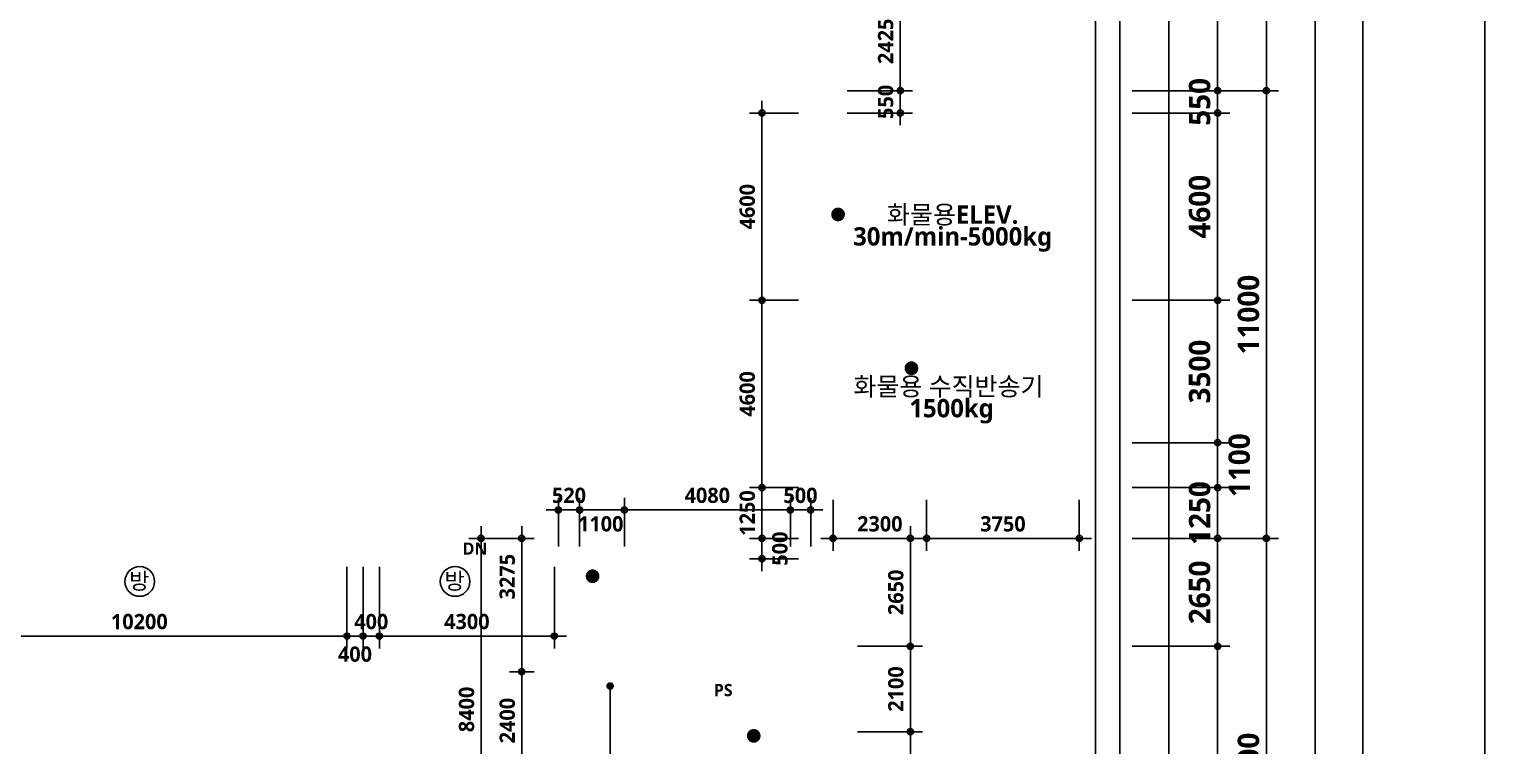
# Model space of a CAD drawing. Header units: millimetres. Extents: x -63924 to 190228206, y 0 to 456875599.
# Drawn here: x 142421 to 178200, y 543754 to 561362 of the extents above; entities that cross this region are included whole.
import ezdxf
from ezdxf.enums import TextEntityAlignment as Align

# ---------------------------------------------------------------- set-up
doc = ezdxf.new("R2010")
doc.units = ezdxf.units.MM
doc.header["$LTSCALE"] = 150
doc.header["$MEASUREMENT"] = 0
doc.header["$PDSIZE"] = -10
doc.layers.get('0').update_dxf_attribs({"linetype": 'CONTINUOUS'})
doc.layers.get('Defpoints').update_dxf_attribs({"color": 153, "linetype": 'CONTINUOUS'})
for name, color, linetype in [('A-ANNO-DIM', 4, 'CONTINUOUS'), ('A-ANNO-SYMB', 7, 'CONTINUOUS'), ('A-ANNO-TEXT1', 7, 'CONTINUOUS'), ('A-ANNO-TITL', 7, 'CONTINUOUS'), ('A-FLOR-MARK-ARCH', 1, 'CONTINUOUS'), ('A-ST-AXIS-DIM', 7, 'CONTINUOUS')]:
    doc.layers.add(name, color=color, linetype=linetype)
for name, color, linetype, plot in [('Defpoint', 161, 'CONTINUOUS', False), ('G(그리드1)', 185, 'CONTINUOUS', False), ('G(그리드2)', 235, 'CONTINUOUS', False)]:
    doc.layers.add(name, color=color, linetype=linetype, plot=plot)
doc.styles.add('2020음성 1차', font='')
doc.styles.add('SH_대대리576', font='')
doc.styles.add('SH_진천_나눔', font='')
doc.styles.get('2020음성 1차').set_extended_font_data('NanumGothic', bold=True)
doc.styles.get('SH_대대리576').set_extended_font_data('NanumGothic', bold=True)
doc.styles.get('SH_진천_나눔').set_extended_font_data('NanumGothic', bold=True)
doc.dimstyles.new('SHP 300', dxfattribs={"dimscale": 150, "dimtxt": 3.5, "dimasz": 1, "dimexe": 2, "dimexo": 2, "dimgap": 1, "dimtad": 1, "dimdec": 0, "dimzin": 0, "dimdsep": 46, "dimtxsty": 'SH_대대리576', "dimblk": 'DIMDOT', "dimcen": 0.09, "dimclrt": 3, "dimadec": 0, "dimazin": 1, "dimtfac": 1, "dimtdec": 0, "dimtix": 1, "dimtmove": 2, "dimatfit": 0, "dimldrblk": 'DIMDOT', "dimfxl": 1, "dimtolj": 1, "dimtzin": 0, "dimarcsym": 0})
doc.dimstyles.new('SHP300내부', dxfattribs={"dimscale": 150, "dimtxt": 2.5, "dimasz": 1, "dimexe": 2, "dimexo": 2, "dimgap": 1, "dimtad": 1, "dimdec": 0, "dimzin": 0, "dimdsep": 46, "dimtxsty": 'SH_대대리576', "dimblk": 'DIMDOT', "dimcen": 0.09, "dimclrd": 256, "dimclre": 256, "dimclrt": 3, "dimadec": 0, "dimazin": 1, "dimtfac": 1, "dimtdec": 0, "dimtix": 1, "dimtmove": 2, "dimatfit": 0, "dimldrblk": 'DIMDOT', "dimfxl": 1, "dimtolj": 1, "dimtzin": 0, "dimlwd": -1, "dimlwe": -1, "dimarcsym": 0})

# ---------------------------------------------------------------- blocks, each defined once
blk = doc.blocks.new('DIMDOT')
at = {"color": 0}
blk.add_line((-2, 0), (2, 0), dxfattribs=at)
for radius in [0.5, 0.25]:
    blk.add_circle((0, 0), radius, dxfattribs=at)
blk = doc.blocks.new('*D1253')
at = {"layer": 'A-ST-AXIS-DIM', "color": 0, "lineweight": -2, "transparency": 16777216}
for p, q in [((169530, 548850), (173130, 548850)), ((172830, 548700), (172830, 537500)), ((169530, 537350), (173130, 537350))]:
    blk.add_line(p, q, dxfattribs=at)
at = {"layer": 'Defpoints', "color": 0, "transparency": 16777216}
for p in [(169230, 548850), (169230, 537350), (172830, 537350)]:
    blk.add_point(p, dxfattribs=at)
at = {"layer": 'A-ST-AXIS-DIM', "color": 0, "linetype": 'ByBlock', "lineweight": -2, "transparency": 16777216, "xscale": 150, "yscale": 150, "zscale": 150}
for p, rotation in [((172830, 548850), 90), ((172830, 537350), 270)]:
    blk.add_blockref('DIMDOT', p, dxfattribs=dict(at, rotation=rotation))
at = {"layer": 'A-ST-AXIS-DIM', "color": 3, "transparency": 16777216, "insert": (172391, 543100), "char_height": 525, "attachment_point": 5, "rotation": 90, "style": 'SH_대대리576'}
blk.add_mtext('\\A1;11500', dxfattribs=at)
blk = doc.blocks.new('*D1254')
at = {"layer": 'A-ST-AXIS-DIM', "color": 0, "lineweight": -2, "transparency": 16777216}
for p, q in [((169530, 559850), (173130, 559850)), ((172830, 549000), (172830, 559700)), ((169530, 548850), (173130, 548850))]:
    blk.add_line(p, q, dxfattribs=at)
at = {"layer": 'Defpoints', "color": 0, "transparency": 16777216}
for p in [(169230, 559850), (172830, 559850), (169230, 548850)]:
    blk.add_point(p, dxfattribs=at)
at = {"layer": 'A-ST-AXIS-DIM', "color": 0, "linetype": 'ByBlock', "lineweight": -2, "transparency": 16777216, "xscale": 150, "yscale": 150, "zscale": 150}
for p, rotation in [((172830, 559850), 90), ((172830, 548850), 270)]:
    blk.add_blockref('DIMDOT', p, dxfattribs=dict(at, rotation=rotation))
at = {"layer": 'A-ST-AXIS-DIM', "color": 3, "transparency": 16777216, "insert": (172392, 554350), "char_height": 525, "attachment_point": 5, "rotation": 90, "style": 'SH_대대리576'}
blk.add_mtext('\\A1;11000', dxfattribs=at)
blk = doc.blocks.new('*D1255')
at = {"layer": 'A-ST-AXIS-DIM', "color": 0, "lineweight": -2, "transparency": 16777216}
for p, q in [((169530, 570850), (173130, 570850)), ((172830, 570700), (172830, 560000)), ((169530, 559850), (173130, 559850))]:
    blk.add_line(p, q, dxfattribs=at)
at = {"layer": 'Defpoints', "color": 0, "transparency": 16777216}
for p in [(169230, 570850), (169230, 559850), (172830, 559850)]:
    blk.add_point(p, dxfattribs=at)
at = {"layer": 'A-ST-AXIS-DIM', "color": 0, "linetype": 'ByBlock', "lineweight": -2, "transparency": 16777216, "xscale": 150, "yscale": 150, "zscale": 150}
for p, rotation in [((172830, 570850), 90), ((172830, 559850), 270)]:
    blk.add_blockref('DIMDOT', p, dxfattribs=dict(at, rotation=rotation))
at = {"layer": 'A-ST-AXIS-DIM', "color": 3, "transparency": 16777216, "insert": (172392, 565350), "char_height": 525, "attachment_point": 5, "rotation": 90, "style": 'SH_대대리576'}
blk.add_mtext('\\A1;11000', dxfattribs=at)
blk = doc.blocks.new('*D1265')
at = {"layer": 'A-ST-AXIS-DIM', "color": 0, "lineweight": -2, "transparency": 16777216}
for p, q in [((169530, 546200), (171930, 546200)), ((171630, 546050), (171630, 538050)), ((169530, 537900), (171930, 537900))]:
    blk.add_line(p, q, dxfattribs=at)
at = {"layer": 'Defpoints', "color": 0, "transparency": 16777216}
for p in [(169230, 546200), (169230, 537900), (171630, 537900)]:
    blk.add_point(p, dxfattribs=at)
at = {"layer": 'A-ST-AXIS-DIM', "color": 0, "linetype": 'ByBlock', "lineweight": -2, "transparency": 16777216, "xscale": 150, "yscale": 150, "zscale": 150}
for p, rotation in [((171630, 546200), 90), ((171630, 537900), 270)]:
    blk.add_blockref('DIMDOT', p, dxfattribs=dict(at, rotation=rotation))
at = {"layer": 'A-ST-AXIS-DIM', "color": 3, "transparency": 16777216, "insert": (171190, 542050), "char_height": 525, "attachment_point": 5, "rotation": 90, "style": 'SH_대대리576'}
blk.add_mtext('\\A1;8300', dxfattribs=at)
blk = doc.blocks.new('*D1266')
at = {"layer": 'A-ST-AXIS-DIM', "color": 0, "lineweight": -2, "transparency": 16777216}
for p, q in [((169530, 548850), (171930, 548850)), ((171630, 546350), (171630, 548700)), ((169530, 546200), (171930, 546200))]:
    blk.add_line(p, q, dxfattribs=at)
at = {"layer": 'Defpoints', "color": 0, "transparency": 16777216}
for p in [(169230, 548850), (171630, 548850), (169230, 546200)]:
    blk.add_point(p, dxfattribs=at)
at = {"layer": 'A-ST-AXIS-DIM', "color": 0, "linetype": 'ByBlock', "lineweight": -2, "transparency": 16777216, "xscale": 150, "yscale": 150, "zscale": 150}
for p, rotation in [((171630, 548850), 90), ((171630, 546200), 270)]:
    blk.add_blockref('DIMDOT', p, dxfattribs=dict(at, rotation=rotation))
at = {"layer": 'A-ST-AXIS-DIM', "color": 3, "transparency": 16777216, "insert": (171190, 547525), "char_height": 525, "attachment_point": 5, "rotation": 90, "style": 'SH_대대리576'}
blk.add_mtext('\\A1;2650', dxfattribs=at)
blk = doc.blocks.new('*D1271')
at = {"layer": 'A-ST-AXIS-DIM', "color": 0, "lineweight": -2, "transparency": 16777216}
for p, q in [((169530, 554700), (171930, 554700)), ((171630, 554550), (171630, 551350)), ((169530, 551200), (171930, 551200))]:
    blk.add_line(p, q, dxfattribs=at)
at = {"layer": 'Defpoints', "color": 0, "transparency": 16777216}
for p in [(169230, 554700), (169230, 551200), (171630, 551200)]:
    blk.add_point(p, dxfattribs=at)
at = {"layer": 'A-ST-AXIS-DIM', "color": 0, "linetype": 'ByBlock', "lineweight": -2, "transparency": 16777216, "xscale": 150, "yscale": 150, "zscale": 150}
for p, rotation in [((171630, 554700), 90), ((171630, 551200), 270)]:
    blk.add_blockref('DIMDOT', p, dxfattribs=dict(at, rotation=rotation))
at = {"layer": 'A-ST-AXIS-DIM', "color": 3, "transparency": 16777216, "insert": (171190, 552950), "char_height": 525, "attachment_point": 5, "rotation": 90, "style": 'SH_대대리576'}
blk.add_mtext('\\A1;3500', dxfattribs=at)
blk = doc.blocks.new('*D1272')
at = {"layer": 'A-ST-AXIS-DIM', "color": 0, "lineweight": -2, "transparency": 16777216}
for p, q in [((169530, 559300), (171930, 559300)), ((171630, 554850), (171630, 559150)), ((169530, 554700), (171930, 554700))]:
    blk.add_line(p, q, dxfattribs=at)
at = {"layer": 'Defpoints', "color": 0, "transparency": 16777216}
for p in [(169230, 559300), (171630, 559300), (169230, 554700)]:
    blk.add_point(p, dxfattribs=at)
at = {"layer": 'A-ST-AXIS-DIM', "color": 0, "linetype": 'ByBlock', "lineweight": -2, "transparency": 16777216, "xscale": 150, "yscale": 150, "zscale": 150}
for p, rotation in [((171630, 559300), 90), ((171630, 554700), 270)]:
    blk.add_blockref('DIMDOT', p, dxfattribs=dict(at, rotation=rotation))
at = {"layer": 'A-ST-AXIS-DIM', "color": 3, "transparency": 16777216, "insert": (171190, 557000), "char_height": 525, "attachment_point": 5, "rotation": 90, "style": 'SH_대대리576'}
blk.add_mtext('\\A1;4600', dxfattribs=at)
blk = doc.blocks.new('*D1273')
at = {"layer": 'A-ST-AXIS-DIM', "color": 0, "lineweight": -2, "transparency": 16777216}
for p, q in [((171630, 560000), (171630, 560150)), ((169530, 559850), (171930, 559850)), ((171630, 559850), (171630, 559300)), ((169530, 559300), (171930, 559300)), ((171630, 559150), (171630, 559000))]:
    blk.add_line(p, q, dxfattribs=at)
at = {"layer": 'Defpoints', "color": 0, "transparency": 16777216}
for p in [(169230, 559850), (169230, 559300), (171630, 559300)]:
    blk.add_point(p, dxfattribs=at)
at = {"layer": 'A-ST-AXIS-DIM', "color": 0, "linetype": 'ByBlock', "lineweight": -2, "transparency": 16777216, "xscale": 150, "yscale": 150, "zscale": 150}
for p, rotation in [((171630, 559850), 270), ((171630, 559300), 90)]:
    blk.add_blockref('DIMDOT', p, dxfattribs=dict(at, rotation=rotation))
at = {"layer": 'A-ST-AXIS-DIM', "color": 3, "transparency": 16777216, "insert": (171191, 559575), "char_height": 525, "attachment_point": 5, "rotation": 90, "style": 'SH_대대리576'}
blk.add_mtext('\\A1;550', dxfattribs=at)
blk = doc.blocks.new('*D1274')
at = {"layer": 'A-ST-AXIS-DIM', "color": 0, "lineweight": -2, "transparency": 16777216}
for p, q in [((171630, 550250), (171630, 550400)), ((169530, 550100), (171930, 550100)), ((171630, 548850), (171630, 550100)), ((169530, 548850), (171930, 548850)), ((171630, 548700), (171630, 548550))]:
    blk.add_line(p, q, dxfattribs=at)
at = {"layer": 'Defpoints', "color": 0, "transparency": 16777216}
for p in [(169230, 550100), (171630, 550100), (169230, 548850)]:
    blk.add_point(p, dxfattribs=at)
at = {"layer": 'A-ST-AXIS-DIM', "color": 0, "linetype": 'ByBlock', "lineweight": -2, "transparency": 16777216, "xscale": 150, "yscale": 150, "zscale": 150}
for p, rotation in [((171630, 550100), 270), ((171630, 548850), 90)]:
    blk.add_blockref('DIMDOT', p, dxfattribs=dict(at, rotation=rotation))
at = {"layer": 'A-ST-AXIS-DIM', "color": 3, "transparency": 16777216, "insert": (171191, 549475), "char_height": 525, "attachment_point": 5, "rotation": 90, "style": 'SH_대대리576'}
blk.add_mtext('\\A1;1250', dxfattribs=at)
blk = doc.blocks.new('*D1285')
at = {"layer": 'A-ANNO-DIM', "transparency": 16777216}
for p, q in [((162780, 544100), (164380, 544100)), ((164080, 538050), (164080, 543950)), ((162780, 537900), (164380, 537900))]:
    blk.add_line(p, q, dxfattribs=at)
at = {"layer": 'Defpoints', "color": 0, "transparency": 16777216}
for p in [(162480, 544100), (164080, 544100), (162480, 537900)]:
    blk.add_point(p, dxfattribs=at)
at = {"layer": 'A-ANNO-DIM', "linetype": 'ByBlock', "transparency": 16777216, "xscale": 150, "yscale": 150, "zscale": 150}
for p, rotation in [((164080, 544100), 90), ((164080, 537900), 270)]:
    blk.add_blockref('DIMDOT', p, dxfattribs=dict(at, rotation=rotation))
at = {"layer": 'A-ANNO-DIM', "color": 3, "transparency": 16777216, "insert": (163723, 541000), "char_height": 375, "attachment_point": 5, "rotation": 90, "style": 'SH_대대리576'}
blk.add_mtext('\\A1;6200', dxfattribs=at)
blk = doc.blocks.new('*D1286')
at = {"layer": 'A-ANNO-DIM', "transparency": 16777216}
for p, q in [((162780, 546200), (164380, 546200)), ((164080, 546050), (164080, 544250)), ((162780, 544100), (164380, 544100))]:
    blk.add_line(p, q, dxfattribs=at)
at = {"layer": 'Defpoints', "color": 0, "transparency": 16777216}
for p in [(162480, 546200), (162480, 544100), (164080, 544100)]:
    blk.add_point(p, dxfattribs=at)
at = {"layer": 'A-ANNO-DIM', "linetype": 'ByBlock', "transparency": 16777216, "xscale": 150, "yscale": 150, "zscale": 150}
for p, rotation in [((164080, 546200), 90), ((164080, 544100), 270)]:
    blk.add_blockref('DIMDOT', p, dxfattribs=dict(at, rotation=rotation))
at = {"layer": 'A-ANNO-DIM', "color": 3, "transparency": 16777216, "insert": (163724, 545150), "char_height": 375, "attachment_point": 5, "rotation": 90, "style": 'SH_대대리576'}
blk.add_mtext('\\A1;2100', dxfattribs=at)
blk = doc.blocks.new('*D1288')
at = {"layer": 'A-ANNO-DIM', "transparency": 16777216}
for p, q in [((162780, 548850), (164380, 548850)), ((164080, 546350), (164080, 548700)), ((162780, 546200), (164380, 546200))]:
    blk.add_line(p, q, dxfattribs=at)
at = {"layer": 'Defpoints', "color": 0, "transparency": 16777216}
for p in [(162480, 548850), (164080, 548850), (162480, 546200)]:
    blk.add_point(p, dxfattribs=at)
at = {"layer": 'A-ANNO-DIM', "linetype": 'ByBlock', "transparency": 16777216, "xscale": 150, "yscale": 150, "zscale": 150}
for p, rotation in [((164080, 548850), 90), ((164080, 546200), 270)]:
    blk.add_blockref('DIMDOT', p, dxfattribs=dict(at, rotation=rotation))
at = {"layer": 'A-ANNO-DIM', "color": 3, "transparency": 16777216, "insert": (163723, 547525), "char_height": 375, "attachment_point": 5, "rotation": 90, "style": 'SH_대대리576'}
blk.add_mtext('\\A1;2650', dxfattribs=at)
blk = doc.blocks.new('*D1378')
at = {"layer": 'A-ANNO-DIM', "transparency": 16777216}
for p, q in [((154830, 548850), (153230, 548850)), ((153530, 548700), (153530, 540600)), ((154830, 540450), (153230, 540450))]:
    blk.add_line(p, q, dxfattribs=at)
at = {"layer": 'Defpoints', "color": 0, "transparency": 16777216}
for p in [(155130, 548850), (153530, 540450), (155130, 540450)]:
    blk.add_point(p, dxfattribs=at)
at = {"layer": 'A-ANNO-DIM', "linetype": 'ByBlock', "transparency": 16777216, "xscale": 150, "yscale": 150, "zscale": 150}
for p, rotation in [((153530, 548850), 90), ((153530, 540450), 270)]:
    blk.add_blockref('DIMDOT', p, dxfattribs=dict(at, rotation=rotation))
at = {"layer": 'A-ANNO-DIM', "color": 3, "transparency": 16777216, "insert": (153173, 544650), "char_height": 375, "attachment_point": 5, "rotation": 90, "style": 'SH_대대리576'}
blk.add_mtext('\\A1;8400', dxfattribs=at)
blk = doc.blocks.new('*D1380')
at = {"layer": 'A-ANNO-DIM', "transparency": 16777216}
for p, q in [((154830, 545575), (154230, 545575)), ((154530, 543325), (154530, 545425)), ((154830, 543175), (154230, 543175))]:
    blk.add_line(p, q, dxfattribs=at)
at = {"layer": 'Defpoints', "color": 0, "transparency": 16777216}
for p in [(154530, 545575), (155130, 545575), (155130, 543175)]:
    blk.add_point(p, dxfattribs=at)
at = {"layer": 'A-ANNO-DIM', "linetype": 'ByBlock', "transparency": 16777216, "xscale": 150, "yscale": 150, "zscale": 150}
for p, rotation in [((154530, 545575), 90), ((154530, 543175), 270)]:
    blk.add_blockref('DIMDOT', p, dxfattribs=dict(at, rotation=rotation))
at = {"layer": 'A-ANNO-DIM', "color": 3, "transparency": 16777216, "insert": (154174, 544375), "char_height": 375, "attachment_point": 5, "rotation": 90, "style": 'SH_대대리576'}
blk.add_mtext('\\A1;2400', dxfattribs=at)
blk = doc.blocks.new('*D1381')
at = {"layer": 'A-ANNO-DIM', "transparency": 16777216}
for p, q in [((154830, 548850), (154230, 548850)), ((154530, 548700), (154530, 545725)), ((154830, 545575), (154230, 545575))]:
    blk.add_line(p, q, dxfattribs=at)
at = {"layer": 'Defpoints', "color": 0, "transparency": 16777216}
for p in [(155130, 548850), (154530, 545575), (155130, 545575)]:
    blk.add_point(p, dxfattribs=at)
at = {"layer": 'A-ANNO-DIM', "linetype": 'ByBlock', "transparency": 16777216, "xscale": 150, "yscale": 150, "zscale": 150}
for p, rotation in [((154530, 548850), 90), ((154530, 545575), 270)]:
    blk.add_blockref('DIMDOT', p, dxfattribs=dict(at, rotation=rotation))
at = {"layer": 'A-ANNO-DIM', "color": 3, "transparency": 16777216, "insert": (154173, 547912), "char_height": 375, "attachment_point": 5, "rotation": 90, "style": 'SH_대대리576'}
blk.add_mtext('\\A1;3275', dxfattribs=at)
blk = doc.blocks.new('*D1383')
at = {"layer": 'A-ANNO-DIM', "transparency": 16777216}
for p, q in [((157050, 548650), (157050, 549850)), ((161130, 548650), (161130, 549850)), ((157200, 549550), (160980, 549550))]:
    blk.add_line(p, q, dxfattribs=at)
at = {"layer": 'Defpoints', "color": 0, "transparency": 16777216}
for p in [(161130, 549550), (157050, 548350), (161130, 548350)]:
    blk.add_point(p, dxfattribs=at)
at = {"layer": 'A-ANNO-DIM', "linetype": 'ByBlock', "transparency": 16777216, "xscale": 150, "yscale": 150, "zscale": 150, "rotation": 180}
blk.add_blockref('DIMDOT', (157050, 549550), dxfattribs=at)
at = {"layer": 'A-ANNO-DIM', "linetype": 'ByBlock', "transparency": 16777216, "xscale": 150, "yscale": 150, "zscale": 150}
blk.add_blockref('DIMDOT', (161130, 549550), dxfattribs=at)
at = {"layer": 'A-ANNO-DIM', "color": 3, "transparency": 16777216, "insert": (159090, 549907), "char_height": 375, "attachment_point": 5, "style": 'SH_대대리576'}
blk.add_mtext('\\A1;4080', dxfattribs=at)
blk = doc.blocks.new('*D1384')
at = {"layer": 'A-ANNO-DIM', "transparency": 16777216}
for p, q in [((155950, 548650), (155950, 549850)), ((157050, 548650), (157050, 549850)), ((155800, 549550), (155650, 549550)), ((157050, 549550), (155950, 549550)), ((157200, 549550), (157350, 549550))]:
    blk.add_line(p, q, dxfattribs=at)
at = {"layer": 'Defpoints', "color": 0, "transparency": 16777216}
for p in [(155950, 549550), (155950, 548350), (157050, 548350)]:
    blk.add_point(p, dxfattribs=at)
at = {"layer": 'A-ANNO-DIM', "linetype": 'ByBlock', "transparency": 16777216, "xscale": 150, "yscale": 150, "zscale": 150}
blk.add_blockref('DIMDOT', (155950, 549550), dxfattribs=at)
at = {"layer": 'A-ANNO-DIM', "linetype": 'ByBlock', "transparency": 16777216, "xscale": 150, "yscale": 150, "zscale": 150, "rotation": 180}
blk.add_blockref('DIMDOT', (157050, 549550), dxfattribs=at)
at = {"layer": 'A-ANNO-DIM', "color": 3, "transparency": 16777216, "insert": (156470, 549207), "char_height": 375, "attachment_point": 5, "style": 'SH_대대리576'}
blk.add_mtext('\\A1;1100', dxfattribs=at)
blk = doc.blocks.new('*D1385')
at = {"layer": 'A-ANNO-DIM', "transparency": 16777216}
for p, q in [((155430, 548650), (155430, 549850)), ((155950, 548650), (155950, 549850)), ((155280, 549550), (155130, 549550)), ((155430, 549550), (155950, 549550)), ((156100, 549550), (156250, 549550))]:
    blk.add_line(p, q, dxfattribs=at)
at = {"layer": 'Defpoints', "color": 0, "transparency": 16777216}
for p in [(155950, 549550), (155430, 548350), (155950, 548350)]:
    blk.add_point(p, dxfattribs=at)
at = {"layer": 'A-ANNO-DIM', "linetype": 'ByBlock', "transparency": 16777216, "xscale": 150, "yscale": 150, "zscale": 150}
blk.add_blockref('DIMDOT', (155430, 549550), dxfattribs=at)
at = {"layer": 'A-ANNO-DIM', "linetype": 'ByBlock', "transparency": 16777216, "xscale": 150, "yscale": 150, "zscale": 150, "rotation": 180}
blk.add_blockref('DIMDOT', (155950, 549550), dxfattribs=at)
at = {"layer": 'A-ANNO-DIM', "color": 3, "transparency": 16777216, "insert": (155690, 549907), "char_height": 375, "attachment_point": 5, "style": 'SH_대대리576'}
blk.add_mtext('\\A1;520', dxfattribs=at)
blk = doc.blocks.new('방화스크린 TEXT100')
at = {"layer": 'A-ANNO-SYMB'}
blk.add_circle((0, 0), 243, dxfattribs=at)
at = {"layer": 'A-ANNO-TITL', "style": '2020음성 1차'}
blk.add_text('방', height=267, dxfattribs=at).set_placement((-7, 7), align=Align.MIDDLE_CENTER)
blk = doc.blocks.new('*D2036')
at = {"layer": 'A-ANNO-DIM', "transparency": 16777216}
for p, q in [((160430, 550250), (160430, 550400)), ((161330, 550100), (160130, 550100)), ((160430, 548850), (160430, 550100)), ((161330, 548850), (160130, 548850)), ((160430, 548700), (160430, 548550))]:
    blk.add_line(p, q, dxfattribs=at)
at = {"layer": 'Defpoints', "color": 0, "transparency": 16777216}
for p in [(160430, 550100), (161630, 550100), (161630, 548850)]:
    blk.add_point(p, dxfattribs=at)
at = {"layer": 'A-ANNO-DIM', "linetype": 'ByBlock', "transparency": 16777216, "xscale": 150, "yscale": 150, "zscale": 150}
for p, rotation in [((160430, 550100), 270), ((160430, 548850), 90)]:
    blk.add_blockref('DIMDOT', p, dxfattribs=dict(at, rotation=rotation))
at = {"layer": 'A-ANNO-DIM', "color": 3, "transparency": 16777216, "insert": (160073, 549475), "char_height": 375, "attachment_point": 5, "rotation": 90, "style": 'SH_대대리576'}
blk.add_mtext('\\A1;1250', dxfattribs=at)
blk = doc.blocks.new('*D2037')
at = {"layer": 'A-ANNO-DIM', "transparency": 16777216}
for p, q in [((161130, 548650), (161130, 549850)), ((161630, 548650), (161630, 549850)), ((160980, 549550), (160830, 549550)), ((161630, 549550), (161130, 549550)), ((161780, 549550), (161930, 549550))]:
    blk.add_line(p, q, dxfattribs=at)
at = {"layer": 'Defpoints', "color": 0, "transparency": 16777216}
for p in [(161130, 549550), (161130, 548350), (161630, 548350)]:
    blk.add_point(p, dxfattribs=at)
at = {"layer": 'A-ANNO-DIM', "linetype": 'ByBlock', "transparency": 16777216, "xscale": 150, "yscale": 150, "zscale": 150}
blk.add_blockref('DIMDOT', (161130, 549550), dxfattribs=at)
at = {"layer": 'A-ANNO-DIM', "linetype": 'ByBlock', "transparency": 16777216, "xscale": 150, "yscale": 150, "zscale": 150, "rotation": 180}
blk.add_blockref('DIMDOT', (161630, 549550), dxfattribs=at)
at = {"layer": 'A-ANNO-DIM', "color": 3, "transparency": 16777216, "insert": (161380, 549906), "char_height": 375, "attachment_point": 5, "style": 'SH_대대리576'}
blk.add_mtext('\\A1;500', dxfattribs=at)
blk = doc.blocks.new('*D2038')
at = {"layer": 'A-ANNO-DIM', "transparency": 16777216}
for p, q in [((161330, 554700), (160130, 554700)), ((160430, 554550), (160430, 550250)), ((161330, 550100), (160130, 550100))]:
    blk.add_line(p, q, dxfattribs=at)
at = {"layer": 'Defpoints', "color": 0, "transparency": 16777216}
for p in [(161630, 554700), (160430, 550100), (161630, 550100)]:
    blk.add_point(p, dxfattribs=at)
at = {"layer": 'A-ANNO-DIM', "linetype": 'ByBlock', "transparency": 16777216, "xscale": 150, "yscale": 150, "zscale": 150}
for p, rotation in [((160430, 554700), 90), ((160430, 550100), 270)]:
    blk.add_blockref('DIMDOT', p, dxfattribs=dict(at, rotation=rotation))
at = {"layer": 'A-ANNO-DIM', "color": 3, "transparency": 16777216, "insert": (160073, 552400), "char_height": 375, "attachment_point": 5, "rotation": 90, "style": 'SH_대대리576'}
blk.add_mtext('\\A1;4600', dxfattribs=at)
blk = doc.blocks.new('*D2039')
at = {"layer": 'A-ANNO-DIM', "transparency": 16777216}
for p, q in [((161330, 559300), (160130, 559300)), ((160430, 554850), (160430, 559150)), ((161330, 554700), (160130, 554700))]:
    blk.add_line(p, q, dxfattribs=at)
at = {"layer": 'Defpoints', "color": 0, "transparency": 16777216}
for p in [(160430, 559300), (161630, 559300), (161630, 554700)]:
    blk.add_point(p, dxfattribs=at)
at = {"layer": 'A-ANNO-DIM', "linetype": 'ByBlock', "transparency": 16777216, "xscale": 150, "yscale": 150, "zscale": 150}
for p, rotation in [((160430, 559300), 90), ((160430, 554700), 270)]:
    blk.add_blockref('DIMDOT', p, dxfattribs=dict(at, rotation=rotation))
at = {"layer": 'A-ANNO-DIM', "color": 3, "transparency": 16777216, "insert": (160073, 557000), "char_height": 375, "attachment_point": 5, "rotation": 90, "style": 'SH_대대리576'}
blk.add_mtext('\\A1;4600', dxfattribs=at)
blk = doc.blocks.new('*D2079')
at = {"layer": 'A-ANNO-DIM', "transparency": 16777216}
for p, q in [((161330, 548850), (160130, 548850)), ((160430, 549000), (160430, 549150)), ((160430, 548850), (160430, 548350)), ((161330, 548350), (160130, 548350)), ((160430, 548200), (160430, 548050))]:
    blk.add_line(p, q, dxfattribs=at)
at = {"layer": 'Defpoints', "color": 0, "transparency": 16777216}
for p in [(161630, 548850), (160430, 548350), (161630, 548350)]:
    blk.add_point(p, dxfattribs=at)
at = {"layer": 'A-ANNO-DIM', "linetype": 'ByBlock', "transparency": 16777216, "xscale": 150, "yscale": 150, "zscale": 150}
for p, rotation in [((160430, 548850), 270), ((160430, 548350), 90)]:
    blk.add_blockref('DIMDOT', p, dxfattribs=dict(at, rotation=rotation))
at = {"layer": 'A-ANNO-DIM', "color": 3, "transparency": 16777216, "insert": (160874, 548600), "char_height": 375, "attachment_point": 5, "rotation": 90, "style": 'SH_대대리576'}
blk.add_mtext('\\A1;500', dxfattribs=at)
blk = doc.blocks.new('*D2091')
at = {"layer": 'A-ANNO-DIM', "transparency": 16777216}
for p, q in [((140030, 548150), (140030, 546150)), ((150230, 548150), (150230, 546150)), ((150080, 546450), (140180, 546450))]:
    blk.add_line(p, q, dxfattribs=at)
at = {"layer": 'Defpoints', "color": 0, "transparency": 16777216}
for p in [(140030, 548450), (150230, 548450), (140030, 546450)]:
    blk.add_point(p, dxfattribs=at)
at = {"layer": 'A-ANNO-DIM', "linetype": 'ByBlock', "transparency": 16777216, "xscale": 150, "yscale": 150, "zscale": 150, "rotation": 180}
blk.add_blockref('DIMDOT', (140030, 546450), dxfattribs=at)
at = {"layer": 'A-ANNO-DIM', "linetype": 'ByBlock', "transparency": 16777216, "xscale": 150, "yscale": 150, "zscale": 150}
blk.add_blockref('DIMDOT', (150230, 546450), dxfattribs=at)
at = {"layer": 'A-ANNO-DIM', "color": 3, "transparency": 16777216, "insert": (145130, 546806), "char_height": 375, "attachment_point": 5, "style": 'SH_대대리576'}
blk.add_mtext('\\A1;10200', dxfattribs=at)
blk = doc.blocks.new('*D2092')
at = {"layer": 'A-ANNO-DIM', "transparency": 16777216}
for p, q in [((150230, 548150), (150230, 546150)), ((150630, 548150), (150630, 546150)), ((150080, 546450), (149930, 546450)), ((150230, 546450), (150630, 546450)), ((150780, 546450), (150930, 546450))]:
    blk.add_line(p, q, dxfattribs=at)
at = {"layer": 'Defpoints', "color": 0, "transparency": 16777216}
for p in [(150230, 548450), (150630, 548450), (150630, 546450)]:
    blk.add_point(p, dxfattribs=at)
at = {"layer": 'A-ANNO-DIM', "linetype": 'ByBlock', "transparency": 16777216, "xscale": 150, "yscale": 150, "zscale": 150}
blk.add_blockref('DIMDOT', (150230, 546450), dxfattribs=at)
at = {"layer": 'A-ANNO-DIM', "linetype": 'ByBlock', "transparency": 16777216, "xscale": 150, "yscale": 150, "zscale": 150, "rotation": 180}
blk.add_blockref('DIMDOT', (150630, 546450), dxfattribs=at)
at = {"layer": 'A-ANNO-DIM', "color": 3, "transparency": 16777216, "insert": (150430, 546006), "char_height": 375, "attachment_point": 5, "style": 'SH_대대리576'}
blk.add_mtext('\\A1;400', dxfattribs=at)
blk = doc.blocks.new('*D2093')
at = {"layer": 'A-ANNO-DIM', "transparency": 16777216}
for p, q in [((150630, 548150), (150630, 546150)), ((151030, 548150), (151030, 546150)), ((150480, 546450), (150330, 546450)), ((151030, 546450), (150630, 546450)), ((151180, 546450), (151330, 546450))]:
    blk.add_line(p, q, dxfattribs=at)
at = {"layer": 'Defpoints', "color": 0, "transparency": 16777216}
for p in [(150630, 548450), (151030, 548450), (150630, 546450)]:
    blk.add_point(p, dxfattribs=at)
at = {"layer": 'A-ANNO-DIM', "linetype": 'ByBlock', "transparency": 16777216, "xscale": 150, "yscale": 150, "zscale": 150}
blk.add_blockref('DIMDOT', (150630, 546450), dxfattribs=at)
at = {"layer": 'A-ANNO-DIM', "linetype": 'ByBlock', "transparency": 16777216, "xscale": 150, "yscale": 150, "zscale": 150, "rotation": 180}
blk.add_blockref('DIMDOT', (151030, 546450), dxfattribs=at)
at = {"layer": 'A-ANNO-DIM', "color": 3, "transparency": 16777216, "insert": (150830, 546806), "char_height": 375, "attachment_point": 5, "style": 'SH_대대리576'}
blk.add_mtext('\\A1;400', dxfattribs=at)
blk = doc.blocks.new('*D2094')
at = {"layer": 'A-ANNO-DIM', "transparency": 16777216}
for p, q in [((151030, 548150), (151030, 546150)), ((155330, 548150), (155330, 546150)), ((151180, 546450), (155180, 546450))]:
    blk.add_line(p, q, dxfattribs=at)
at = {"layer": 'Defpoints', "color": 0, "transparency": 16777216}
for p in [(151030, 548450), (155330, 548450), (155330, 546450)]:
    blk.add_point(p, dxfattribs=at)
at = {"layer": 'A-ANNO-DIM', "linetype": 'ByBlock', "transparency": 16777216, "xscale": 150, "yscale": 150, "zscale": 150, "rotation": 180}
blk.add_blockref('DIMDOT', (151030, 546450), dxfattribs=at)
at = {"layer": 'A-ANNO-DIM', "linetype": 'ByBlock', "transparency": 16777216, "xscale": 150, "yscale": 150, "zscale": 150}
blk.add_blockref('DIMDOT', (155330, 546450), dxfattribs=at)
at = {"layer": 'A-ANNO-DIM', "color": 3, "transparency": 16777216, "insert": (153180, 546807), "char_height": 375, "attachment_point": 5, "style": 'SH_대대리576'}
blk.add_mtext('\\A1;4300', dxfattribs=at)
blk = doc.blocks.new('*D2109')
at = {"layer": 'A-ANNO-DIM', "transparency": 16777216}
for p, q in [((162530, 562275), (164130, 562275)), ((163830, 562125), (163830, 560000)), ((162530, 559850), (164130, 559850))]:
    blk.add_line(p, q, dxfattribs=at)
at = {"layer": 'Defpoints', "color": 0, "transparency": 16777216}
for p in [(162230, 562275), (162230, 559850), (163830, 559850)]:
    blk.add_point(p, dxfattribs=at)
at = {"layer": 'A-ANNO-DIM', "linetype": 'ByBlock', "transparency": 16777216, "xscale": 150, "yscale": 150, "zscale": 150}
for p, rotation in [((163830, 562275), 90), ((163830, 559850), 270)]:
    blk.add_blockref('DIMDOT', p, dxfattribs=dict(at, rotation=rotation))
at = {"layer": 'A-ANNO-DIM', "color": 3, "transparency": 16777216, "insert": (163473, 561062), "char_height": 375, "attachment_point": 5, "rotation": 90, "style": 'SH_대대리576'}
blk.add_mtext('\\A1;2425', dxfattribs=at)
blk = doc.blocks.new('*D2110')
at = {"layer": 'A-ANNO-DIM', "transparency": 16777216}
for p, q in [((163830, 560000), (163830, 560150)), ((162530, 559850), (164130, 559850)), ((163830, 559300), (163830, 559850)), ((162530, 559300), (164130, 559300)), ((163830, 559150), (163830, 559000))]:
    blk.add_line(p, q, dxfattribs=at)
at = {"layer": 'Defpoints', "color": 0, "transparency": 16777216}
for p in [(162230, 559850), (163830, 559850), (162230, 559300)]:
    blk.add_point(p, dxfattribs=at)
at = {"layer": 'A-ANNO-DIM', "linetype": 'ByBlock', "transparency": 16777216, "xscale": 150, "yscale": 150, "zscale": 150}
for p, rotation in [((163830, 559850), 270), ((163830, 559300), 90)]:
    blk.add_blockref('DIMDOT', p, dxfattribs=dict(at, rotation=rotation))
at = {"layer": 'A-ANNO-DIM', "color": 3, "transparency": 16777216, "insert": (163474, 559575), "char_height": 375, "attachment_point": 5, "rotation": 90, "style": 'SH_대대리576'}
blk.add_mtext('\\A1;550', dxfattribs=at)
blk = doc.blocks.new('*D2363')
at = {"layer": 'A-ANNO-DIM', "transparency": 16777216}
for p, q in [((162180, 549800), (162180, 548550)), ((164480, 549800), (164480, 548550)), ((162330, 548850), (164330, 548850))]:
    blk.add_line(p, q, dxfattribs=at)
at = {"layer": 'Defpoints', "color": 0, "transparency": 16777216}
for p in [(162180, 550100), (164480, 550100), (164480, 548850)]:
    blk.add_point(p, dxfattribs=at)
at = {"layer": 'A-ANNO-DIM', "linetype": 'ByBlock', "transparency": 16777216, "xscale": 150, "yscale": 150, "zscale": 150, "rotation": 180}
blk.add_blockref('DIMDOT', (162180, 548850), dxfattribs=at)
at = {"layer": 'A-ANNO-DIM', "linetype": 'ByBlock', "transparency": 16777216, "xscale": 150, "yscale": 150, "zscale": 150}
blk.add_blockref('DIMDOT', (164480, 548850), dxfattribs=at)
at = {"layer": 'A-ANNO-DIM', "color": 3, "transparency": 16777216, "insert": (163330, 549207), "char_height": 375, "attachment_point": 5, "style": 'SH_대대리576'}
blk.add_mtext('\\A1;2300', dxfattribs=at)
blk = doc.blocks.new('*D2364')
at = {"layer": 'A-ANNO-DIM', "transparency": 16777216}
for p, q in [((164480, 549800), (164480, 548550)), ((168230, 549800), (168230, 548550)), ((168080, 548850), (164630, 548850))]:
    blk.add_line(p, q, dxfattribs=at)
at = {"layer": 'Defpoints', "color": 0, "transparency": 16777216}
for p in [(164480, 550100), (168230, 550100), (164480, 548850)]:
    blk.add_point(p, dxfattribs=at)
at = {"layer": 'A-ANNO-DIM', "linetype": 'ByBlock', "transparency": 16777216, "xscale": 150, "yscale": 150, "zscale": 150, "rotation": 180}
blk.add_blockref('DIMDOT', (164480, 548850), dxfattribs=at)
at = {"layer": 'A-ANNO-DIM', "linetype": 'ByBlock', "transparency": 16777216, "xscale": 150, "yscale": 150, "zscale": 150}
blk.add_blockref('DIMDOT', (168230, 548850), dxfattribs=at)
at = {"layer": 'A-ANNO-DIM', "color": 3, "transparency": 16777216, "insert": (166355, 549207), "char_height": 375, "attachment_point": 5, "style": 'SH_대대리576'}
blk.add_mtext('\\A1;3750', dxfattribs=at)
blk = doc.blocks.new('*D2365')
at = {"layer": 'A-ST-AXIS-DIM', "color": 0, "lineweight": -2, "transparency": 16777216}
for p, q in [((169530, 551200), (171930, 551200)), ((171630, 551050), (171630, 550250)), ((169530, 550100), (171930, 550100))]:
    blk.add_line(p, q, dxfattribs=at)
at = {"layer": 'Defpoints', "color": 0, "transparency": 16777216}
for p in [(169230, 551200), (169230, 550100), (171630, 550100)]:
    blk.add_point(p, dxfattribs=at)
at = {"layer": 'A-ST-AXIS-DIM', "color": 0, "linetype": 'ByBlock', "lineweight": -2, "transparency": 16777216, "xscale": 150, "yscale": 150, "zscale": 150}
for p, rotation in [((171630, 551200), 90), ((171630, 550100), 270)]:
    blk.add_blockref('DIMDOT', p, dxfattribs=dict(at, rotation=rotation))
at = {"layer": 'A-ST-AXIS-DIM', "color": 3, "transparency": 16777216, "insert": (172165, 550650), "char_height": 525, "attachment_point": 5, "rotation": 90, "style": 'SH_대대리576'}
blk.add_mtext('\\A1;1100', dxfattribs=at)

msp = doc.modelspace()

# ---------------------------------------------------------------- linework, layer by layer
at = {"const_width": 93.8}
msp.add_lwpolyline([(156700.6, 545272.4, -1), (156700.6, 545178.6, -1)], format="xyb", close=True, dxfattribs=at)
msp.add_lwpolyline([(156700.6, 545225.5), (156700.6, 534202.2)])
at = {"layer": 'A-FLOR-MARK-ARCH', "const_width": 168.8}
for points in [[(162218.1, 556810, 1), (162386.8, 556810, 1)], [(164022.3, 553031.6, 1), (164191.1, 553031.6, 1)], [(156185.8, 547921.7, 1), (156354.6, 547921.7, 1)], [(160145.6, 544000, 1), (160314.4, 544000, 1)]]:
    msp.add_lwpolyline(points, format="xyb", close=True, dxfattribs=at)
at = {"layer": 'Defpoint'}
for points in [[(89100, 504000), (178200, 504000), (178200, 630000), (89100, 630000)], [(92100, 627000), (175200, 627000), (175200, 520500), (92100, 520500)]]:
    msp.add_lwpolyline(points, close=True, dxfattribs=at)
at = {"layer": 'G(그리드1)'}
for points in [[(174030, 522550), (95830, 522550), (95830, 623950), (174030, 623950)], [(172830, 524750), (97030, 524750), (97030, 622750), (172830, 622750)], [(171630, 525950), (98230, 525950), (98230, 621550), (171630, 621550)], [(170430, 527150), (99430, 527150), (99430, 620350), (170430, 620350)], [(169230, 530150), (100630, 530150), (100630, 617350), (169230, 617350)]]:
    msp.add_lwpolyline(points, close=True, dxfattribs=at)
at = {"layer": 'G(그리드2)'}
msp.add_lwpolyline([(168630, 530750), (101230, 530750), (101230, 616750), (168630, 616750)], close=True, dxfattribs=at)

# ---------------------------------------------------------------- block references
at = {"xscale": 1.5, "yscale": 1.5, "zscale": 1.5}
for p in [(145140, 547793), (152890, 547793)]:
    msp.add_blockref('방화스크린 TEXT100', p, dxfattribs=at)

# ---------------------------------------------------------------- texts
at = {"layer": 'A-ANNO-TEXT1'}
for s, height, style, p in [('화물용ELEV.', 450, '2020음성 1차', (165120, 556810)), ('30m/min-5000kg', 450, '2020음성 1차', (165120, 556210)), ('화물용 수직반송기 ', 450, '2020음성 1차', (165092.5, 552590)), ('1500kg', 450, '2020음성 1차', (165092.5, 551990)), ('DN', 300, 'SH_진천_나눔', (153380, 548600)), ('PS', 300, 'SH_진천_나눔', (159480, 545125))]:
    msp.add_text(s, height=height, dxfattribs=dict(at, style=style)).set_placement(p, align=Align.MIDDLE)

# ---------------------------------------------------------------- dimensions: what is measured, and where the dimension line sits
at = {"layer": 'A-ANNO-DIM'}
for base, p1, p2, angle, picture, middle in [((163830, 559850), (162230, 562275), (162230, 559850), 90, '*D2109', (163473.3, 561062.5)), ((163830, 559850), (162230, 559300), (162230, 559850), 270, '*D2110', (163473.9, 559575)), ((160430, 559300), (161630, 554700), (161630, 559300), 270, '*D2039', (160073.1, 557000)), ((160430, 550100), (161630, 554700), (161630, 550100), 90, '*D2038', (160073.1, 552400)), ((160430, 550100), (161630, 548850), (161630, 550100), 270, '*D2036', (160073.3, 549475)), ((155950, 549550), (155430, 548350), (155950, 548350), 180, '*D1385', (155690, 549906.7)), ((161130, 549550), (157050, 548350), (161130, 548350), 180, '*D1383', (159090, 549906.9)), ((161130, 549550), (161630, 548350), (161130, 548350), 0, '*D2037', (161380, 549906.1)), ((164480, 548850, 103000), (162180, 550100, 103000), (164480, 550100, 103000), 180, '*D2363', (163330, 549206.9, 103000)), ((153530, 540450), (155130, 548850), (155130, 540450), 90, '*D1378', (153173.1, 544650)), ((164080, 548850), (162480, 546200), (162480, 548850), 270, '*D1288', (163723.1, 547525)), ((155330, 546450), (151030, 548450), (155330, 548450), 180, '*D2094', (153180, 546806.9)), ((164080, 544100), (162480, 546200), (162480, 544100), 90, '*D1286', (163723.9, 545150)), ((154530, 545575), (155130, 543175), (155130, 545575), 90, '*D1380', (154173.9, 544375)), ((164080, 544100), (162480, 537900), (162480, 544100), 270, '*D1285', (163723.1, 541000))]:
    dim = msp.add_linear_dim(base=base, p1=p1, p2=p2, angle=angle, dimstyle='SHP300내부', dxfattribs=at)
    dim.commit()
    dim.dimension.update_dxf_attribs({"geometry": picture, "text_midpoint": middle})
for base, p1, p2, picture, middle in [((164480, 548850, 103000), (168230, 550100, 103000), (164480, 550100, 103000), '*D2364', (166355, 549206.9, 103000)), ((140030, 546450), (150230, 548450), (140030, 548450), '*D2091', (145130, 546806.1)), ((150630, 546450), (151030, 548450), (150630, 548450), '*D2093', (150830, 546805.6))]:
    dim = msp.add_linear_dim(base=base, p1=p1, p2=p2, dimstyle='SHP300내부', dxfattribs=at)
    dim.commit()
    dim.dimension.update_dxf_attribs({"geometry": picture, "text_midpoint": middle})
for base, p1, p2, angle, picture, middle in [((155950, 549550), (157050, 548350), (155950, 548350), 0, '*D1384', (156470, 549206.9)), ((154530, 545575), (155130, 548850), (155130, 545575), 270, '*D1381', (154173.1, 547912.5)), ((160430, 548350), (161630, 548850), (161630, 548350), 90, '*D2079', (160873.9, 548600)), ((150630, 546450), (150230, 548450), (150630, 548450), 180, '*D2092', (150430, 546005.6))]:
    dim = msp.add_linear_dim(base=base, p1=p1, p2=p2, angle=angle, dimstyle='SHP300내부', dxfattribs=at)
    dim.commit()
    dim.dimension.update_dxf_attribs({"geometry": picture, "text_midpoint": middle, "dimtype": 160})
at = {"layer": 'A-ST-AXIS-DIM'}
for base, p1, p2, angle, picture, middle in [((172830, 559850), (169230, 570850), (169230, 559850), 90, '*D1255', (172392.1, 565350)), ((171630, 559300), (169230, 559850), (169230, 559300), 90, '*D1273', (171191.4, 559575)), ((172830, 559850), (169230, 548850), (169230, 559850), 270, '*D1254', (172392.1, 554350)), ((171630, 559300), (169230, 554700), (169230, 559300), 270, '*D1272', (171190.3, 557000)), ((171630, 551200), (169230, 554700), (169230, 551200), 90, '*D1271', (171190.3, 552950)), ((171630, 550100), (169230, 548850), (169230, 550100), 270, '*D1274', (171190.7, 549475)), ((172830, 537350), (169230, 548850), (169230, 537350), 90, '*D1253', (172391.4, 543100)), ((171630, 548850), (169230, 546200), (169230, 548850), 270, '*D1266', (171190.3, 547525)), ((171630, 537900), (169230, 546200), (169230, 537900), 90, '*D1265', (171190.3, 542050))]:
    dim = msp.add_linear_dim(base=base, p1=p1, p2=p2, angle=angle, dimstyle='SHP 300', override={"dimtxsty": 'SH_대대리576', "dimldrblk": 'DIMDOT'}, dxfattribs=at)
    dim.commit()
    dim.dimension.update_dxf_attribs({"geometry": picture, "text_midpoint": middle})
dim = msp.add_linear_dim(base=(171630, 550100), p1=(169230, 551200), p2=(169230, 550100), angle=90, dimstyle='SHP 300', override={"dimtxsty": 'SH_대대리576', "dimldrblk": 'DIMDOT'}, dxfattribs=at)
dim.commit()
dim.dimension.update_dxf_attribs({"geometry": '*D2365', "text_midpoint": (172164.5, 550650), "dimtype": 160})

doc.saveas('drawing.dxf')
